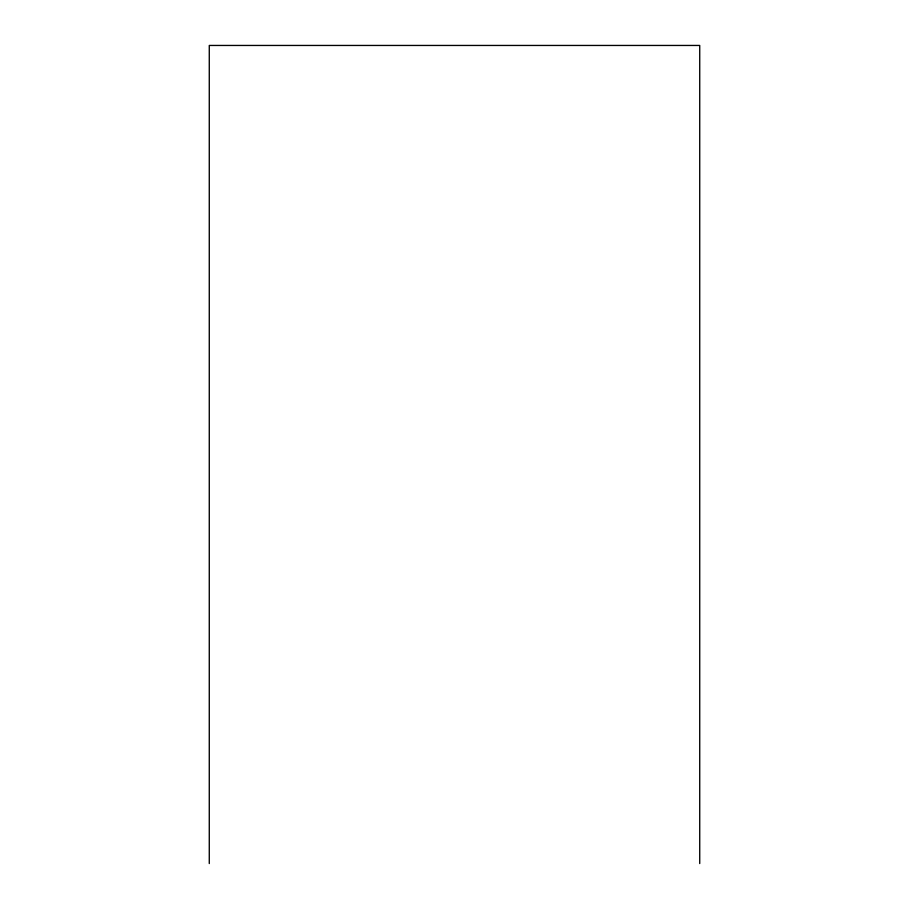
<?xml version="1.0" encoding="UTF-8"?>
<svg xmlns="http://www.w3.org/2000/svg" width="909" height="909" viewBox="0 0 909 909"><rect width="100%" height="100%" fill="white"/><g stroke="black" fill="none" stroke-linecap="round" stroke-linejoin="round"><path stroke-width="1.36" d="M699.725 863.55L699.725 45.45L209.275 45.45L209.275 863.55"/></g></svg>
